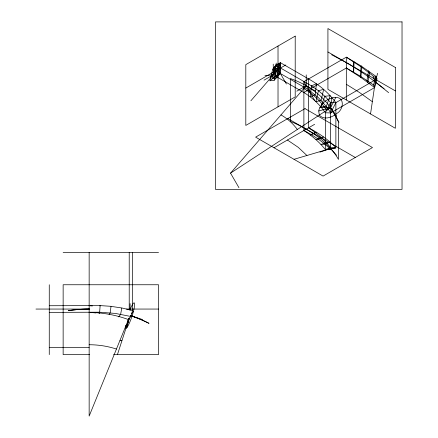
<?xml version="1.0" encoding="UTF-8"?>
<svg xmlns="http://www.w3.org/2000/svg" width="438" height="438" viewBox="0 0 438 438"><rect width="100%" height="100%" fill="white"/><g stroke="black" fill="none" stroke-linecap="round" stroke-linejoin="round"><path stroke-width="0.66" d="M275.672 70.502L275.672 65.377L280.369 62.667L308.576 78.949C316.597 83.34 323.95 88.98 330.153 95.703A80.055 80.055 0 0 1 335.869 102.645L335.869 147.458L330.52 149.265L325.341 149.566L325.341 112.785C319.789 104.556 312.327 97.69 303.879 92.522L275.672 76.234L275.82 65.218L278.021 64.019M280.369 67.742L280.369 62.667L280.369 73.524L274.155 80.291L269.912 80.784L272.759 69.149L275.776 65.284L280.468 63.039L279.668 74.312L274.998 76.524A9.138 9.138 0 0 0 274.467 76.885L269.912 80.784M319.932 107.436A10.945 10.945 0 0 0 318.76 110.956L319.165 114.329A5.344 5.344 0 0 0 320.665 116.393C324.553 119.322 329.967 117.795 333.833 115.605A20.997 20.997 0 0 0 337.118 113.256C343.304 109.801 345.182 97.285 335.787 97.433L330.602 107.715L326.562 110.36M49.264 312.382L99.645 312.201L100.138 305.598L110.409 306.277L121.917 307.985L132.522 310.504L130.957 316.504L127.655 320.528M279.937 64.167L278.382 75.714L273.805 77.389L275.36 65.842L279.937 64.167L277.002 68.657L274.155 80.291M370.532 113.946L375.267 81.933L377.6 73.288M276.301 63.088L273.454 74.723L264.054 80.149M126.96 327.52L129.429 318.043M375.881 76.316L376.987 78.911L335.869 102.645L330.52 102.503L325.341 112.785L330.69 112.933L374.649 87.551L373.543 84.956L375.881 76.316L361.175 66.018L346.321 57.159L303.879 81.665L303.879 130.524C311.916 135.753 319.384 142.011 325.341 149.566L330.69 147.754L335.869 147.458C328.002 139.383 318.546 132.999 308.576 127.808L308.576 78.949M126.018 328.171L129.276 318.048M117.439 354.616L129.259 318.081M128.849 318.563L89.155 416.1L89.155 252.359M335.869 102.645L330.69 112.933A69.319 69.319 0 0 0 326.885 107.233L318.629 97.898L308.576 89.806L280.369 73.524L275.672 76.234A1.051 1.051 0 0 0 275.316 76.36M99.946 305.954L100.138 305.598L49.264 305.735M111.006 306.485L110.162 312.825L109.133 314.473M121.775 308.182L120.631 314.254L118.725 316.898M131.739 313.504L133.393 311.489M306.228 74.882L306.228 85.738L303.879 88.454L310.214 92.719M250.886 100.778L278.021 69.45L286.43 84.019M238.945 187.699L230.536 173.136L306.228 85.738L315.628 91.164M230.536 173.136L330.608 107.721L331.818 97.953L327.564 99.727A20.98 20.98 0 0 0 324.186 102.103L322.012 104.293L319.91 107.425L330.602 107.715L336.565 116.141M245.806 88.049L285.8 64.955M296.822 91.164L306.228 85.738L314.982 91.569A74.695 74.695 0 0 1 330.624 107.704L339.012 122.284M303.879 92.522L346.321 68.016L360.2 76.102L373.543 84.956M314.637 124.31L303.879 130.524C313.542 135.528 322.718 141.638 330.52 149.265L330.52 102.503L327.033 98.534A75.664 75.664 0 0 0 324.804 96.272L318.837 91.027L311.872 86.105L275.77 65.262L274.998 76.524L275.272 76.365M274.013 147.765L306.228 129.166A140.368 140.368 0 0 0 290.372 121.364L290.383 78.583A90.42 90.42 0 0 1 303.879 84.419L306.228 85.738M319.91 152.134L330.602 148.509L335.787 148.214M294.013 159.306L330.602 148.509L336.565 155.271M318.782 110.962L330.602 107.715A71.985 71.985 0 0 1 338.399 121.873L338.481 159.399A65.705 65.705 0 0 0 330.586 148.526M272.759 69.149L277.002 68.657M264.968 75.708L273.454 74.723L273.23 64.123M63.138 252.359L158.54 252.359M35.971 309.058L89.719 309.058M126.516 309.058L158.545 309.058M49.264 347.427L89.155 347.433M89.719 354.616L63.143 354.616L63.143 284.755L158.545 284.755L158.545 354.616L113.568 354.616M89.79 312.393L89.155 312.387C102.525 312.579 115.889 314.927 128.433 319.581M99.645 312.201L115.413 313.438L130.957 316.504M89.155 305.735L92.418 305.959M92.878 312.655L95.966 312.962M99.037 313.34L99.65 313.422M130.595 315.595L132.123 315.836M130.738 315.727A132.971 132.971 0 0 1 148.997 323.282L148.997 323.403A119.673 107.042 0 0 0 130.683 315.71L142.585 319.581M331.626 54.745L345.708 62.234M327.925 51.963L395.383 90.912M287.832 118.545L355.289 157.488M346.015 62.41L346.321 62.585M306.255 129.183C315.25 134.389 323.682 140.718 330.602 148.509M346.321 84.299L359.538 92.528L372.344 101.698M287.421 140.023L298.223 147.316L306.923 155.495M346.321 68.016L360.857 77.455L374.649 87.551L376.987 78.911L361.832 67.364L346.321 57.159L346.321 99.968M308.576 127.808C316.937 133.218 324.695 139.749 330.69 147.754M346.786 62.848A269.813 269.813 0 0 1 375.256 81.944L388.632 92.653M375.623 82.207L384.099 88.695M303.879 81.665L314.637 100.302M373.056 76.743L375.267 81.933M278.021 46.034L278.021 106.828M132.522 252.359L132.522 310.504M130.086 303.622L130.086 310.23M129.221 252.359L129.221 309.748M49.264 284.755L49.264 354.616M89.155 344.739A79.782 71.361 0 0 1 116.442 349.042M280.972 114.915A51.137 51.137 0 0 1 297.298 129.484M280.484 63.05A7.035 7.035 0 0 1 279.92 64.156M120.034 340.233A106.379 106.379 0 0 1 121.901 340.819M129.927 309.967A13.299 2.031 -72 0 1 134.636 304.563A13.299 2.031 -72 0 1 129.599 322.625A13.299 2.031 -72 0 1 125.613 325.456M331.823 97.97A13.808 13.808 0 0 1 335.787 97.411M310.181 92.763A65.903 65.903 0 0 1 326.611 110.332M353.74 61.391L353.307 71.947L353.658 72.631L354.085 62.076L353.74 61.391M361.175 66.018L360.2 76.102L360.857 77.455L361.832 67.364L361.175 66.018M311.418 85.821L310.186 96.842L315.207 94.832L316.439 83.811L311.418 85.821M368.577 71L366.962 80.45L367.871 82.443L369.486 72.993L368.577 71M274.347 67.14L272.102 78.813L276.537 77.718L278.782 66.045L274.347 67.14M318.421 90.699L315.891 101.687L321.125 100.395L323.655 89.407L318.421 90.699M324.804 96.272L320.95 107.014L326.294 106.445L330.153 95.703L324.804 96.272M295.207 36.113L245.806 64.632L245.806 125.427L295.207 96.907L295.207 36.113M305.018 108.624L255.617 137.143L323.08 176.087L372.475 147.568L305.018 108.624M315.207 132.451L310.186 134.942L311.418 134.729L316.439 132.232L315.207 132.451M321.125 137.346L315.891 139.612L318.421 139.279L323.655 137.012L321.125 137.346M326.294 142.465L320.95 144.496L324.804 144.135L330.153 142.098L326.294 142.465M402.029 21.9L215.48 21.9L215.48 189.386L402.029 189.386L402.029 21.9M395.383 67.496L327.925 28.547L327.925 89.347L395.383 128.29L395.383 67.496M89.155 309.058A119.673 107.042 0 0 0 68.377 310.684A132.971 132.971 0 0 1 89.16 309.058"/></g></svg>
